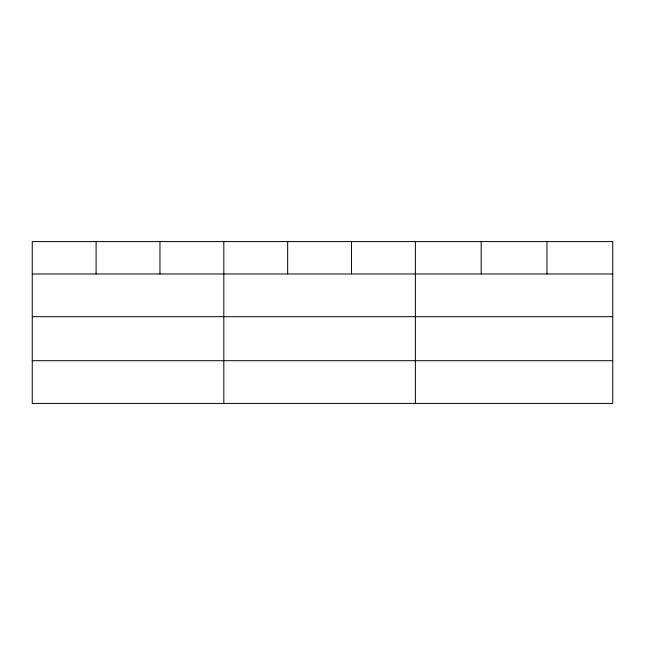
<?xml version="1.0" encoding="UTF-8"?>
<svg xmlns="http://www.w3.org/2000/svg" width="645" height="645" viewBox="0 0 645 645"><rect width="100%" height="100%" fill="white"/><g stroke="black" fill="none" stroke-linecap="round" stroke-linejoin="round"><path stroke-width="0.97" d="M612.75 316.695L612.75 241.593L32.25 241.593L32.25 403.407L612.75 403.407L612.75 316.695L32.25 316.695M32.25 273.98L612.75 273.98M32.25 360.7L612.75 360.7M546.96 241.593L546.96 273.98M481.17 241.593L481.17 273.98M415.38 241.593L415.38 403.407M351.525 241.593L351.525 273.98M287.67 241.593L287.67 273.98M223.815 241.593L223.815 403.407M159.96 241.593L159.96 273.98M96.105 241.593L96.105 273.98"/></g></svg>
